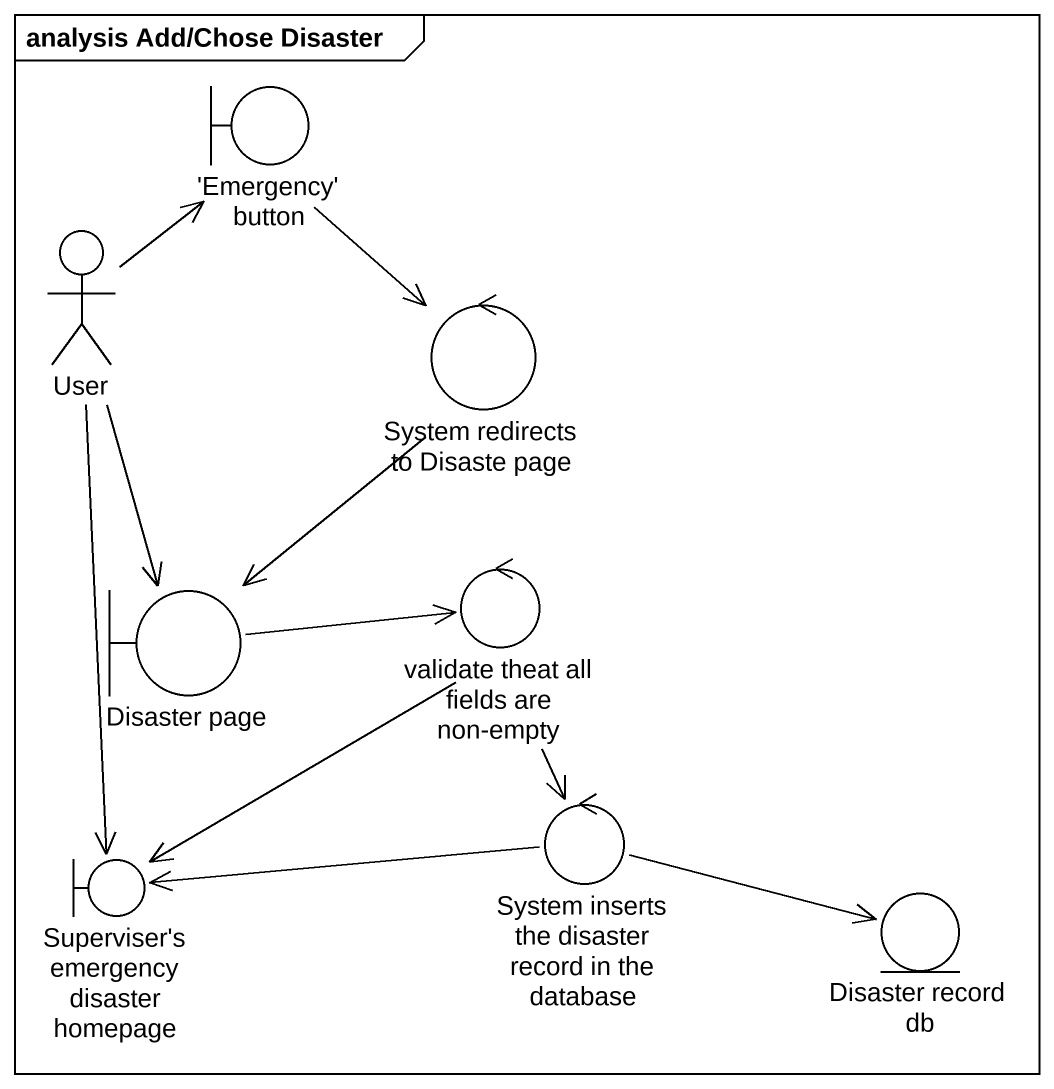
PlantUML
@startuml
mainframe analysis Add/Chose Disaster
boundary "'Emergency' button" as Emergency_button
actor User
control "System redirects to Disaste page" as System_redirects_to_Disaste
boundary "Disaster page" as Disaster_page
control "validate theat all fields are non-empty" as validate_theat_all_fields
control "System inserts the disaster record in the database" as System_inserts_the_disaster
boundary "Superviser's emergency disaster homepage" as Superviser_s_emergency
entity "Disaster record db" as Disaster_record_db
Emergency_button --> System_redirects_to_Disaste
User -up-> Emergency_button
User --> Disaster_page
User --> Disaster_page
User --> Superviser_s_emergency
System_redirects_to_Disaste --> Disaster_page
Disaster_page -right-> validate_theat_all_fields
validate_theat_all_fields --> System_inserts_the_disaster
validate_theat_all_fields --> Superviser_s_emergency
System_inserts_the_disaster -left-> Superviser_s_emergency
System_inserts_the_disaster -right-> Disaster_record_db
@enduml
